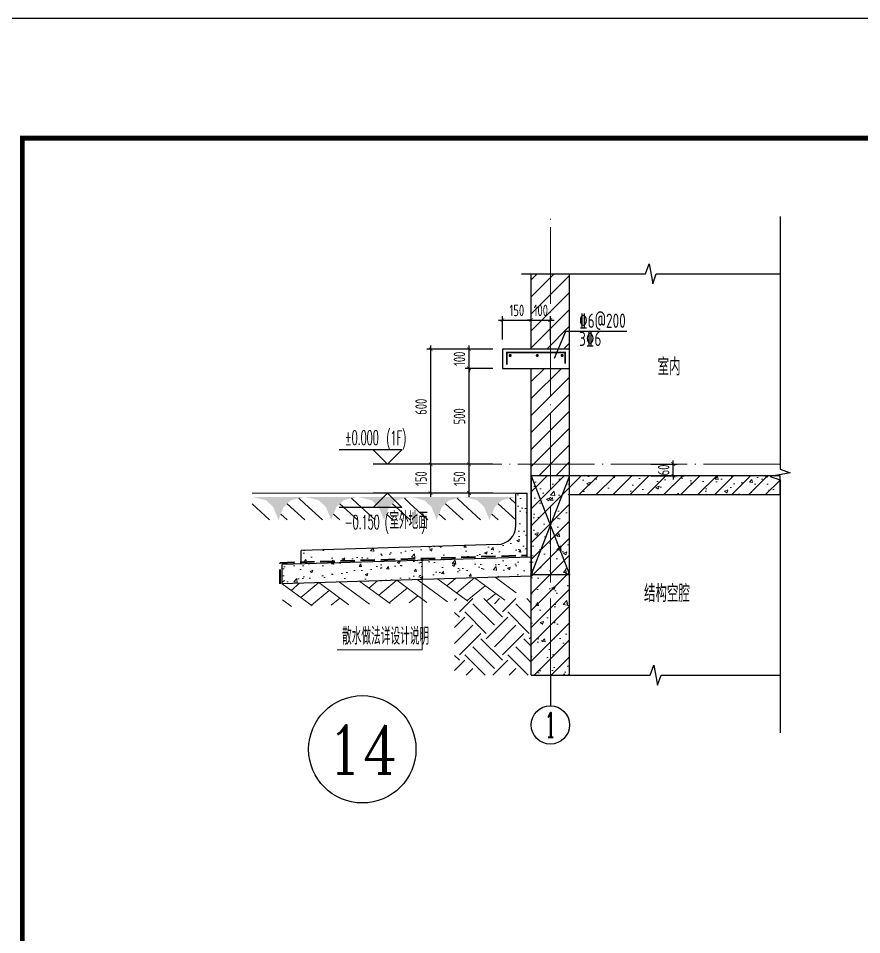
# Model space of a CAD drawing. Extents: x 826826 to 1642106, y -156213 to 399140.
# Drawn here: x 1626175 to 1630576, y 303995 to 308774 of the extents above; entities that cross this region are included whole.
import ezdxf
from ezdxf.enums import TextEntityAlignment as Align

# ---------------------------------------------------------------- set-up
doc = ezdxf.new("R2010")
doc.units = 0
doc.header["$LTSCALE"] = 1000
doc.linetypes.add('DASH', pattern=[0.35, 0.25, -0.1])
doc.linetypes.add('DOTE', pattern=[2.42, 2, -0.2, 0.02, -0.2])
doc.layers.get('0').update_dxf_attribs({"linetype": 'CONTINUOUS'})
doc.layers.get('DEFPOINTS').update_dxf_attribs({"linetype": 'CONTINUOUS'})
for name, color, linetype in [('AXIS', 3, 'CONTINUOUS'), ('AXIS_TEXT', 4, 'CONTINUOUS'), ('COLUMN', 4, 'CONTINUOUS'), ('DIM', 2, 'CONTINUOUS'), ('DIM_ELEV', 3, 'CONTINUOUS'), ('DIM_SYMB', 3, 'CONTINUOUS'), ('PUB_TEXT', 2, 'CONTINUOUS'), ('REIN', 6, 'CONTINUOUS'), ('S-大样-砼线', 7, 'CONTINUOUS'), ('S-引出线', 40, 'CONTINUOUS'), ('TEXT', 2, 'CONTINUOUS'), ('WALL', 5, 'CONTINUOUS'), ('yichutu', 7, 'CONTINUOUS')]:
    doc.layers.add(name, color=color, linetype=linetype)
for name, color, linetype, lineweight in [('DOTE', 251, 'DOTE', 9), ('PUB_HATCH', 8, 'CONTINUOUS', 9), ('图框', 9, 'CONTINUOUS', 18), ('填充', 251, 'CONTINUOUS', 5), ('平面-排水沟', 86, 'CONTINUOUS', 15), ('立面-中轮廓线', 213, 'CONTINUOUS', 35), ('粉刷', 251, 'CONTINUOUS', 9)]:
    doc.layers.add(name, color=color, linetype=linetype, lineweight=lineweight)
doc.styles.add('_TCH_AXIS', font='COMPLEX', dxfattribs={"bigfont": 'GBCBIG'})
doc.styles.add('_TCH_DIM', font='SIMPLEX.shx', dxfattribs={"width": 0.7, "bigfont": 'GBCBIG.shx'})
doc.styles.add('COMPLEX', font='COMPLEX')
doc.styles.add('DIM_FONT_T3', font='SIMPLEX', dxfattribs={"width": 0.705882, "bigfont": 'GBCBIG'})
doc.styles.add('TSSD_DIMENSION', font='Tssdeng.shx', dxfattribs={"width": 0.7, "bigfont": 'tssdchn.shx'})
doc.styles.add('TSSD_REIN', font='tssdeng.shx', dxfattribs={"width": 0.7, "height": 300, "bigfont": 'tssdchn.shx'})
doc.styles.add('w', font='tssdeng.shx', dxfattribs={"width": 0.8, "bigfont": 'tssdchn.shx'})
doc.dimstyles.new('TSSD_20_20', dxfattribs={"dimtxt": 60, "dimasz": 20, "dimexe": 20, "dimexo": 50, "dimgap": 20, "dimtad": 1, "dimdec": 0, "dimzin": 0, "dimdsep": 46, "dimtxsty": 'TSSD_DIMENSION', "dimblk": 'ARCHTICK', "dimblk1": 'ARCHTICK', "dimblk2": 'ARCHTICK', "dimcen": 0, "dimdle": 20, "dimclrt": 7, "dimadec": 0, "dimazin": 0, "dimtfac": 1, "dimtdec": 0, "dimtix": 1, "dimtmove": 2, "dimatfit": 3, "dimfxl": 0, "dimtolj": 1, "dimtzin": 0, "dimarcsym": 0})
pattern_1 = [(50, (28072.99, 249033.25), (143.452037, -12.550427), [15, -165]), (355, (28072.99, 249033.25), (-27.750267, 150.438427), [12, -132]), (100.4514, (28084.94, 249032.2), (115.701876, 137.88791), [12.74804, -140.22842]), (46.1842, (28072.99, 249073.25), (213.44821, -33.1038), [22.5, -247.5]), (96.6356, (28090.77, 249070.5), (186.93254, 194.82357), [19.12206, -210.3426]), (351.1842, (28072.99, 249073.25), (186.93239, 194.82372), [18, -198]), (21, (28092.99, 249063.25), (119.38141, -80.52378), [15, -165]), (326, (28092.99, 249063.25), (48.663066, 145.03001), [12, -132]), (71.4514, (28102.93, 249056.54), (168.044526, 64.5061), [12.74804, -140.22842]), (37.5, (28072.986, 249033.25), (2.431971, 66.578771), [0, -130.4, 0, -134, 0, -132.5]), (7.5, (28072.986, 249033.25), (52.613907, 78.882342), [0, -76.4, 0, -127.4, 0, -50.5]), (327.5, (28028.386, 249033.25), (106.764487, -4.510974), [0, -50, 0, -156, 0, -207]), (317.5, (28008.39, 249033.25), (116.637234, 20.020996), [0, -65, 0, -103.6, 0, -147])]
pattern_2 = [(45, (689015.794, 456209.414), (-44.194174, 44.194174), []), (50, (689015.8, 456209.41), (179.315046, -15.688034), [18.75, -206.25]), (355, (689015.8, 456209.41), (-34.687833, 188.048033), [15, -165]), (100.4514, (689030.74, 456208.1), (144.627345, 172.359886), [15.935047, -175.285528]), (46.1842, (689015.8, 456259.41), (266.81026, -41.379754), [28.125, -309.375]), (96.6356, (689038.03, 456255.97), (233.665676, 243.52947), [23.90257, -262.92825]), (351.1842, (689015.8, 456259.41), (233.66549, 243.52965), [22.5, -247.5]), (21, (689040.8, 456246.91), (149.226763, -100.654723), [18.75, -206.25]), (326, (689040.8, 456246.91), (60.828833, 181.28751), [15, -165]), (71.4514, (689053.23, 456238.53), (210.055657, 80.632624), [15.935047, -175.285528]), (37.5, (689015.794, 456209.414), (3.039964, 83.2234635), [0, -163, 0, -167.5, 0, -165.625]), (7.5, (689015.79, 456209.41), (65.767384, 98.602928), [0, -95.5, 0, -159.25, 0, -63.125]), (327.5, (688960.044, 456209.414), (133.455609, -5.638718), [0, -62.5, 0, -195, 0, -258.75]), (317.5, (688935.04, 456209.41), (145.796542, 25.026246), [0, -81.25, 0, -129.5, 0, -183.75])]
pattern_3 = [(45, (689015.794, 456254.29), (-44.1941915, 44.1941915), [])]

# ---------------------------------------------------------------- blocks, each defined once
blk = doc.blocks.new('GFDDDDRG')
at = {"layer": '图框'}
blk.add_lwpolyline([(923309.8, -107437), (923309.8, -159999.5), (893609.8, -159999.5), (893609.8, -107437)], close=True, dxfattribs=at)
blk.add_lwpolyline([(923309.8, -107437), (923309.8, -159999.5), (893609.8, -159999.5), (893609.8, -107437)], close=True, dxfattribs=at)
at = {"layer": '图框', "const_width": 50}
blk.add_lwpolyline([(894109.8, -159499.5), (922809.8, -159499.5), (922809.8, -108687), (894109.8, -108687)], close=True, dxfattribs=at)
blk = doc.blocks.new('yct-1051-594-26275-14850-25-1002.0')
at = {"layer": 'yichutu', "color": 7}
blk.add_lwpolyline([(0, 0), (0, 14850), (26275, 14850), (26275, 0)], close=True, dxfattribs=at)
blk = doc.blocks.new('$LinePat$素土夯实')
at = {"color": 0}
for p, q in [((0, -210), (210, 0)), ((120, -300), (420, 0)), ((420, 0), (607.5, -187.5)), ((495, -300), (795, 0)), ((615, 0), (705, -90)), ((315, -105), (502.5, -292.5)), ((210, -210), (300, -300)), ((705, -300), (795, -210))]:
    blk.add_line(p, q, dxfattribs=at)
blk = doc.blocks.new('$LinePat$自然土壤')
at = {"color": 0}
for p, q in [((0, -90), (71, -19)), ((0, -300), (211, -89)), ((420, -300), (630, -90)), ((210, -300), (286, -224))]:
    blk.add_line(p, q, dxfattribs=at)
for points in [[(0, 0), (630, 0), (168, -45), (462, -45)], [(168, -45), (462, -45), (252, -132), (378, -132)], [(252, -132), (378, -132), (315, -300)]]:
    blk.add_solid(points, dxfattribs=at)
blk = doc.blocks.new('sanshui')
at = {"layer": '粉刷'}
h = blk.add_hatch(dxfattribs=at)
h.set_pattern_fill('混凝土', color=256, scale=20)
h.set_pattern_definition(pattern_1)
edge = h.paths.add_edge_path()
edge.add_line((346317.8, 427329.6), (346257.8, 427329.6))
edge.add_line((346257.8, 427329.6), (346257.8, 427160.3))
edge.add_arc((346157.8, 427160.3), 100, 271.7184, 360, ccw=False)
edge.add_line((346160.8, 427060.3), (345137.8, 427029.6))
edge.add_line((345137.8, 427029.6), (345137.8, 426969.6))
edge.add_line((345137.8, 426969.6), (346317.8, 427005))
edge.add_line((346317.8, 427005), (346317.8, 427329.6))
h = blk.add_hatch(dxfattribs=at)
h.set_pattern_fill('混凝土', color=256, scale=20)
h.set_pattern_definition(pattern_1)
h.paths.add_polyline_path([(346337.8, 426895.6), (346337.8, 426995.6), (345037.8, 426956.6), (345037.8, 426856.6)])
at = {"layer": 'COLUMN'}
for p, q in [((346257.8, 427329.6), (346317.8, 427329.6)), ((346257.8, 427160.3), (346257.8, 427329.6)), ((346317.8, 426995), (346317.8, 427329.6)), ((346160.8, 427060.3), (345137.8, 427029.6)), ((345137.8, 426959.6), (345137.8, 427029.6)), ((346338.1, 426995.6), (345037.8, 426956.6)), ((345037.8, 426856.6), (345037.8, 426956.6)), ((346338.1, 426895.6), (345037.8, 426856.6))]:
    blk.add_line(p, q, dxfattribs=at)
blk.add_arc((346157.8, 427160.3), 100, 271.7184, 0, dxfattribs=at)
at = {"layer": '立面-中轮廓线', "linetype": 'DASH', "ltscale": 0.3}
blk.add_lwpolyline([(345027.8, 426856.6), (345027.8, 426966.3), (346317.8, 427005)], dxfattribs=at)
at = {"layer": '粉刷'}
blk.add_line((344881.5, 427329.6), (346257.8, 427329.6), dxfattribs=at)
at = {"layer": '粉刷', "yscale": 0.4, "zscale": 0.4}
for name, p, xscale, rotation in [('$LinePat$自然土壤', (345156.8, 427309.6), -0.4369306507241237, 359.9999999999903), ('$LinePat$自然土壤', (345432, 427309.6), -0.4369306507241237, 359.9999999999903), ('$LinePat$自然土壤', (345707.3, 427309.6), -0.4369306507241237, 359.9999999999903), ('$LinePat$自然土壤', (345982.6, 427309.6), -0.4369306507241237, 359.9999999999903), ('$LinePat$自然土壤', (346257.8, 427309.6), -0.4369306507241237, 359.9999999999903), ('$LinePat$素土夯实', (345444.5, 426868.8), -0.5117605352322558, 1.718358001643932), ('$LinePat$素土夯实', (345851.2, 426881), -0.5117605352322558, 1.718358001643932), ('$LinePat$素土夯实', (346257.8, 426893.2), -0.5117605352322558, 1.718358001643932)]:
    blk.add_blockref(name, p, dxfattribs=dict(at, xscale=xscale, rotation=rotation))
blk = doc.blocks.new('_ArchTick')
at = {"color": 0, "linetype": 'ByBlock', "const_width": 0.15}
blk.add_lwpolyline([(-0.5, -0.5), (0.5, 0.5)], dxfattribs=at)
blk = doc.blocks.new('*D1231')
at = {"layer": 'DEFPOINTS', "color": 0}
for p in [(1629426.1, 306448.8), (1629592.1, 306448.8), (1629426.1, 306388.8)]:
    blk.add_point(p, dxfattribs=at)
at = {"layer": 'DIM', "color": 0, "lineweight": -2}
for p, q in [((1629476.1, 306448.8), (1629612.1, 306448.8)), ((1629592.1, 306448.8), (1629592.1, 306468.8)), ((1629592.1, 306388.8), (1629592.1, 306448.8)), ((1629476.1, 306388.8), (1629612.1, 306388.8)), ((1629592.1, 306388.8), (1629592.1, 306368.8))]:
    blk.add_line(p, q, dxfattribs=at)
at = {"layer": 'DIM', "color": 0, "lineweight": -2, "xscale": 20, "yscale": 20, "zscale": 20}
for p, rotation in [((1629592.1, 306448.8), 270), ((1629592.1, 306388.8), 90)]:
    blk.add_blockref('_ArchTick', p, dxfattribs=dict(at, rotation=rotation))
at = {"layer": 'DIM', "color": 7, "insert": (1629542.1, 306418.8), "char_height": 60, "attachment_point": 5, "rotation": 90, "style": 'TSSD_DIMENSION'}
blk.add_mtext('\\A1;60', dxfattribs=at)
blk = doc.blocks.new('*D1232')
at = {"layer": 'DEFPOINTS', "color": 0}
for p in [(1628851.3, 307201.1), (1628701.3, 307048.8), (1628851.3, 307048.8)]:
    blk.add_point(p, dxfattribs=at)
at = {"layer": 'DIM', "color": 0, "lineweight": -2}
for p, q in [((1628681.3, 307201.1), (1628871.3, 307201.1)), ((1628701.3, 307098.8), (1628701.3, 307221.1)), ((1628851.3, 307098.8), (1628851.3, 307221.1))]:
    blk.add_line(p, q, dxfattribs=at)
at = {"layer": 'DIM', "color": 0, "lineweight": -2, "xscale": 20, "yscale": 20, "zscale": 20, "rotation": 180}
blk.add_blockref('_ArchTick', (1628701.3, 307201.1), dxfattribs=at)
at = {"layer": 'DIM', "color": 0, "lineweight": -2, "xscale": 20, "yscale": 20, "zscale": 20}
blk.add_blockref('_ArchTick', (1628851.3, 307201.1), dxfattribs=at)
at = {"layer": 'DIM', "color": 7, "insert": (1628776.3, 307251.1), "char_height": 60, "attachment_point": 5, "style": 'TSSD_DIMENSION'}
blk.add_mtext('\\A1;150', dxfattribs=at)
blk = doc.blocks.new('*D1233')
at = {"layer": 'DEFPOINTS', "color": 0}
for p in [(1628951.3, 307201.1), (1628851.3, 307048.8), (1628951.3, 307048.8)]:
    blk.add_point(p, dxfattribs=at)
at = {"layer": 'DIM', "color": 0, "lineweight": -2}
for p, q in [((1628851.3, 307201.1), (1628831.3, 307201.1)), ((1628851.3, 307098.8), (1628851.3, 307221.1)), ((1628851.3, 307201.1), (1628951.3, 307201.1)), ((1628951.3, 307098.8), (1628951.3, 307221.1)), ((1628951.3, 307201.1), (1628971.3, 307201.1))]:
    blk.add_line(p, q, dxfattribs=at)
at = {"layer": 'DIM', "color": 0, "lineweight": -2, "xscale": 20, "yscale": 20, "zscale": 20}
blk.add_blockref('_ArchTick', (1628851.3, 307201.1), dxfattribs=at)
at = {"layer": 'DIM', "color": 0, "lineweight": -2, "xscale": 20, "yscale": 20, "zscale": 20, "rotation": 180}
blk.add_blockref('_ArchTick', (1628951.3, 307201.1), dxfattribs=at)
at = {"layer": 'DIM', "color": 7, "insert": (1628901.3, 307251.1), "char_height": 60, "attachment_point": 5, "style": 'TSSD_DIMENSION'}
blk.add_mtext('\\A1;100', dxfattribs=at)
blk = doc.blocks.new('*D1234')
at = {"layer": 'DEFPOINTS', "color": 0}
for p in [(1628526.7, 307048.8), (1628701.3, 307048.8), (1628701.3, 306948.8)]:
    blk.add_point(p, dxfattribs=at)
at = {"layer": 'DIM', "color": 0, "lineweight": -2}
for p, q in [((1628651.3, 307048.8), (1628506.7, 307048.8)), ((1628526.7, 307048.8), (1628526.7, 307068.8)), ((1628526.7, 306948.8), (1628526.7, 307048.8)), ((1628651.3, 306948.8), (1628506.7, 306948.8)), ((1628526.7, 306948.8), (1628526.7, 306928.8))]:
    blk.add_line(p, q, dxfattribs=at)
at = {"layer": 'DIM', "color": 0, "lineweight": -2, "xscale": 20, "yscale": 20, "zscale": 20}
for p, rotation in [((1628526.7, 307048.8), 270), ((1628526.7, 306948.8), 90)]:
    blk.add_blockref('_ArchTick', p, dxfattribs=dict(at, rotation=rotation))
at = {"layer": 'DIM', "color": 7, "insert": (1628476.7, 306998.8), "char_height": 60, "attachment_point": 5, "rotation": 90, "style": 'TSSD_DIMENSION'}
blk.add_mtext('\\A1;100', dxfattribs=at)
blk = doc.blocks.new('*D1235')
at = {"layer": 'DEFPOINTS', "color": 0}
for p in [(1628526.7, 306948.8), (1628701.3, 306948.8), (1628701.3, 306448.8)]:
    blk.add_point(p, dxfattribs=at)
at = {"layer": 'DIM', "color": 0, "lineweight": -2}
for p, q in [((1628526.7, 306428.8), (1628526.7, 306968.8)), ((1628651.3, 306948.8), (1628506.7, 306948.8)), ((1628651.3, 306448.8), (1628506.7, 306448.8))]:
    blk.add_line(p, q, dxfattribs=at)
at = {"layer": 'DIM', "color": 0, "lineweight": -2, "xscale": 20, "yscale": 20, "zscale": 20}
for p, rotation in [((1628526.7, 306948.8), 90), ((1628526.7, 306448.8), 270)]:
    blk.add_blockref('_ArchTick', p, dxfattribs=dict(at, rotation=rotation))
at = {"layer": 'DIM', "color": 7, "insert": (1628476.7, 306698.8), "char_height": 60, "attachment_point": 5, "rotation": 90, "style": 'TSSD_DIMENSION'}
blk.add_mtext('\\A1;500', dxfattribs=at)
blk = doc.blocks.new('*D1236')
at = {"layer": 'DEFPOINTS', "color": 0}
for p in [(1628526.7, 306448.8), (1628701.3, 306448.8), (1628701.3, 306298.8)]:
    blk.add_point(p, dxfattribs=at)
at = {"layer": 'DIM', "color": 0, "lineweight": -2}
for p, q in [((1628651.3, 306448.8), (1628506.7, 306448.8)), ((1628526.7, 306278.8), (1628526.7, 306468.8)), ((1628651.3, 306298.8), (1628506.7, 306298.8))]:
    blk.add_line(p, q, dxfattribs=at)
at = {"layer": 'DIM', "color": 0, "lineweight": -2, "xscale": 20, "yscale": 20, "zscale": 20}
for p, rotation in [((1628526.7, 306448.8), 90), ((1628526.7, 306298.8), 270)]:
    blk.add_blockref('_ArchTick', p, dxfattribs=dict(at, rotation=rotation))
at = {"layer": 'DIM', "color": 7, "insert": (1628476.7, 306373.8), "char_height": 60, "attachment_point": 5, "rotation": 90, "style": 'TSSD_DIMENSION'}
blk.add_mtext('\\A1;150', dxfattribs=at)
blk = doc.blocks.new('*D1237')
at = {"layer": 'DEFPOINTS', "color": 0}
for p in [(1628326.7, 306448.8), (1628626.7, 306448.8), (1628626.7, 306298.3)]:
    blk.add_point(p, dxfattribs=at)
at = {"layer": 'DIM', "color": 0, "lineweight": -2}
for p, q in [((1628576.7, 306448.8), (1628306.7, 306448.8)), ((1628326.7, 306278.3), (1628326.7, 306468.8)), ((1628576.7, 306298.3), (1628306.7, 306298.3))]:
    blk.add_line(p, q, dxfattribs=at)
at = {"layer": 'DIM', "color": 0, "lineweight": -2, "xscale": 20, "yscale": 20, "zscale": 20}
for p, rotation in [((1628326.7, 306448.8), 90), ((1628326.7, 306298.3), 270)]:
    blk.add_blockref('_ArchTick', p, dxfattribs=dict(at, rotation=rotation))
at = {"layer": 'DIM', "color": 7, "insert": (1628276.7, 306373.6), "char_height": 60, "attachment_point": 5, "rotation": 90, "style": 'TSSD_DIMENSION'}
blk.add_mtext('\\A1;150', dxfattribs=at)
blk = doc.blocks.new('*D1238')
at = {"layer": 'DEFPOINTS', "color": 0}
for p in [(1628326.7, 307048.8), (1628626.7, 307048.8), (1628626.7, 306448.8)]:
    blk.add_point(p, dxfattribs=at)
at = {"layer": 'DIM', "color": 0, "lineweight": -2}
for p, q in [((1628576.7, 307048.8), (1628306.7, 307048.8)), ((1628326.7, 306428.8), (1628326.7, 307068.8)), ((1628576.7, 306448.8), (1628306.7, 306448.8))]:
    blk.add_line(p, q, dxfattribs=at)
at = {"layer": 'DIM', "color": 0, "lineweight": -2, "xscale": 20, "yscale": 20, "zscale": 20}
for p, rotation in [((1628326.7, 307048.8), 90), ((1628326.7, 306448.8), 270)]:
    blk.add_blockref('_ArchTick', p, dxfattribs=dict(at, rotation=rotation))
at = {"layer": 'DIM', "color": 7, "insert": (1628276.7, 306748.8), "char_height": 60, "attachment_point": 5, "rotation": 90, "style": 'TSSD_DIMENSION'}
blk.add_mtext('\\A1;600', dxfattribs=at)
blk = doc.blocks.new('_AXISO')
blk.add_circle((0, 0), 0.5)
at = {"layer": 'AXIS_TEXT', "style": 'COMPLEX', "width": 1.041667}
blk.add_attdef('A', text='', height=0.56, dxfattribs=at).set_placement((-0.25, -0.28), (0.25, -0.28), align=Align.FIT)
blk = doc.blocks.new('20210809.04121594')
at = {"layer": 'REIN', "const_width": 9}
blk.add_lwpolyline([(87154.5, 67699.5), (87154.5, 67763.3), (87458.5, 67763.3), (87458.5, 67705.3)], dxfattribs=at)
at = {"layer": 'REIN', "const_width": 8}
for points in [[(87168, 67748.2, 1), (87176, 67748.2, 1)], [(87309.6, 67748.2, 1), (87317.6, 67748.2, 1)], [(87439.5, 67748.2, 1), (87447.5, 67748.2, 1)]]:
    blk.add_lwpolyline(points, format="xyb", close=True, dxfattribs=at)
at = {"layer": 'S-大样-砼线'}
for p, q in [((87281.9, 67120.9), (87481.9, 66605.9)), ((87481.9, 67120.9), (87281.9, 66605.9))]:
    blk.add_line(p, q, dxfattribs=at)
blk.add_lwpolyline([(87481.9, 67120.9), (87281.9, 67120.9), (87281.9, 66605.9), (87481.9, 66605.9)], close=True, dxfattribs=at)
at = {"layer": 'S-引出线'}
blk.add_lwpolyline([(87404, 67733.9), (87462.1, 67875.5), (87780.5, 67875.5)], dxfattribs=at)
at = {"layer": 'TEXT', "style": 'w', "width": 0.7}
for s, p in [('%%1326@200', (87531.6, 67892.2)), ('3%%1326', (87531.6, 67797.9))]:
    blk.add_text(s, height=75, rotation=0, dxfattribs=at).set_placement(p)

msp = doc.modelspace()

# ---------------------------------------------------------------- hatches: boundary and pattern name
at = {"layer": 'PUB_HATCH'}
h = msp.add_hatch(dxfattribs=at)
h.set_pattern_fill('普通砖', color=256, scale=25, style=0)
h.set_pattern_definition(pattern_3)
h.paths.add_polyline_path([(1629051.3, 307048.79), (1629051.3, 307441.58), (1628851.3, 307441.58), (1628851.3, 307048.79)])
h = msp.add_hatch(dxfattribs=at)
h.set_pattern_fill('普通砖', color=256, scale=25, style=0)
h.set_pattern_definition(pattern_3)
h.paths.add_polyline_path([(1628851.3, 306388.79), (1629051.3, 306388.79), (1629051.3, 306948.79), (1628851.3, 306948.79)])
h = msp.add_hatch(dxfattribs=at)
h.set_pattern_fill('钢筋混凝土', color=256, scale=25, style=0)
h.set_pattern_definition(pattern_2)
h.paths.add_polyline_path([(1629051.27, 305348.79), (1629051.3, 306288.79), (1628851.3, 306388.79), (1628851.27, 305348.79)])
h = msp.add_hatch(dxfattribs=at)
h.set_pattern_fill('钢筋混凝土', color=256, scale=25, style=0)
h.set_pattern_definition(pattern_2)
h.paths.add_polyline_path([(1630149.82, 306388.79), (1628851.3, 306388.79), (1629051.3, 306288.79), (1630149.82, 306288.79)])
at = {"layer": '填充'}
h = msp.add_hatch(dxfattribs=at)
h.set_pattern_fill('EARTH', color=250, scale=50, angle=45, style=0)
h.set_pattern_definition([(45, (513353.02, -149844.58), (0, 224.506403), [158.75, -158.75]), (45, (513310.93, -149802.49), (0, 224.506403), [158.75, -158.75]), (45, (513268.83, -149760.39), (0, 224.506403), [158.75, -158.75]), (135, (513268.83, -149732.33), (-224.506403, 0), [158.75, -158.75]), (135, (513310.93, -149690.23), (-224.506403, 0), [158.75, -158.75]), (135, (513353.02, -149648.14), (-224.506403, 0), [158.75, -158.75])])
h.paths.add_polyline_path([(1628851.3, 305748.79), (1628451.3, 305748.79), (1628451.3, 305348.79), (1628851.3, 305348.79)])

# ---------------------------------------------------------------- linework, layer by layer
at = {"layer": 'AXIS'}
msp.add_line((1628951.18, 305348.79), (1628951.18, 305189.4), dxfattribs=at)
at = {"layer": 'AXIS', "color": 6}
msp.add_circle((1627969.94, 304962.21), 280, dxfattribs=at)
at = {"layer": 'DIM_ELEV'}
for p, q in [((1628176.69, 306523.79), (1627848.69, 306523.79)), ((1628101.69, 306448.79), (1628026.69, 306523.79)), ((1628101.69, 306448.79), (1628176.69, 306523.79)), ((1628526.69, 306448.79), (1628026.69, 306448.79)), ((1628101.69, 306298.32), (1628026.69, 306223.32)), ((1628526.69, 306298.32), (1628026.69, 306298.32)), ((1628101.69, 306298.32), (1628176.69, 306223.32)), ((1628176.69, 306223.32), (1627848.69, 306223.32))]:
    msp.add_line(p, q, dxfattribs=at)
at = {"layer": 'DIM_SYMB'}
for points in [[(1630149.82, 307741.58), (1630149.82, 306423.31), (1630202.32, 306404.2), (1630097.32, 306385.69), (1630149.82, 306367.06), (1630149.82, 305048.79)], [(1628801.3, 307441.58), (1629447.44, 307441.58), (1629466.54, 307494.08), (1629485.06, 307389.08), (1629503.69, 307441.58), (1630149.82, 307441.58)], [(1628851.3, 305348.79), (1629472.44, 305348.79), (1629491.54, 305401.29), (1629510.06, 305296.29), (1629528.69, 305348.79), (1630149.82, 305348.79)]]:
    msp.add_lwpolyline(points, dxfattribs=at)
at = {"layer": 'DOTE', "color": 1, "linetype": 'DOTE', "ltscale": 0.2}
for p, q in [((1628951.18, 305348.79), (1628951.3, 307741.58)), ((1630149.82, 306448.8), (1628626.69, 306448.8))]:
    msp.add_line(p, q, dxfattribs=at)
at = {"layer": 'WALL'}
for p, q in [((1628851.3, 307048.79), (1628851.3, 307441.58)), ((1628851.3, 307441.58), (1629051.3, 307441.58)), ((1629051.3, 307048.79), (1629051.3, 307441.58)), ((1629051.3, 307048.79), (1628701.3, 307048.79)), ((1628701.3, 307048.79), (1628701.3, 306948.79)), ((1629051.3, 306948.79), (1629051.3, 307048.79)), ((1628701.3, 306948.79), (1629051.3, 306948.79)), ((1628851.3, 306388.79), (1628851.3, 306948.79)), ((1629051.3, 306388.79), (1629051.3, 306948.79)), ((1628851.27, 305348.79), (1628851.3, 306388.79)), ((1630149.82, 306388.79), (1628851.3, 306388.79)), ((1630149.82, 306288.79), (1630149.82, 306388.79)), ((1629051.27, 305348.79), (1629051.3, 306288.79)), ((1630149.82, 306288.79), (1629051.3, 306288.79)), ((1628851.27, 305348.79), (1629051.27, 305348.79))]:
    msp.add_line(p, q, dxfattribs=at)
at = {"layer": '平面-排水沟'}
for p, q in [((1628282.28, 305949.2), (1628282.28, 305481.36)), ((1628282.28, 305481.36), (1627838.15, 305481.36))]:
    msp.add_line(p, q, dxfattribs=at)
at = {"layer": '平面-排水沟', "const_width": 6.67}
msp.add_lwpolyline([(1628282.28, 305952.53, 1), (1628282.28, 305945.86, 1)], format="xyb", close=True, dxfattribs=at)

# ---------------------------------------------------------------- block references
at = {"xscale": 0.5, "yscale": 0.5, "zscale": 0.5}
msp.add_blockref('GFDDDDRG', (1179141.4, 362492.89), dxfattribs=at)
msp.add_blockref('sanshui', (1282513.17, -121030.84))
at = {"layer": 'AXIS'}
ref = msp.add_blockref('_AXISO', (1628951.18, 305089.4), dxfattribs=dict(at, xscale=200, yscale=200, zscale=200))
ref.add_attrib('A', '1', dxfattribs={"layer": 'AXIS_TEXT', "height": 128.68, "style": '_TCH_AXIS'}).set_placement((1628923.61, 305025.06), (1628978.76, 305025.06), align=Align.FIT)
at = {"layer": 'REIN'}
msp.add_blockref('20210809.04121594', (1541569.41, 239267.86), dxfattribs=at)
at = {"layer": 'yichutu', "rotation": 270}
msp.add_blockref('yct-1051-594-26275-14850-25-1002.0', (1625946.29, 308774.41), dxfattribs=at)

# ---------------------------------------------------------------- texts
at = {"layer": 'AXIS_TEXT', "color": 6, "style": '_TCH_AXIS'}
msp.add_text('14', height=251.26, dxfattribs=at).set_placement((1627784.48, 304836.58), (1628155.39, 304836.58), align=Align.FIT)
at = {"layer": 'PUB_TEXT'}
for s, height, style, width, p in [('室内', 90, 'TSSD_REIN', 0.7, (1629510.52, 306912.17)), ('%%P0.000', 74.375, '_TCH_DIM', 0.494118, (1627879.69, 306550.04)), ('(1F)', 74.375, '_TCH_DIM', 0.494118, (1628095.06, 306548.82)), ('(', 74.38, '_TCH_DIM', 0.494118, (1628087.01, 306110.8)), ('室外地面', 89.362, '_TCH_DIM', 0.7, (1628111.51, 306110.8)), (')', 74.38, '_TCH_DIM', 0.494118, (1628278.32, 306110.8)), ('-0.150', 74.375, '_TCH_DIM', 0.494118, (1627878.29, 306109.57)), ('结构空腔', 90, 'TSSD_REIN', 0.7, (1629439.73, 305730.21)), ('散水做法详设计说明', 89.362, 'DIM_FONT_T3', 0.705882, (1627864.4, 305507.61))]:
    msp.add_text(s, height=height, dxfattribs=dict(at, style=style, width=width)).set_placement(p)

# ---------------------------------------------------------------- dimensions: what is measured, and where the dimension line sits
at = {"layer": 'DIM'}
for p1, p2, distance, picture, middle in [((1628701.3, 307048.82), (1628851.3, 307048.82), 152.32, '*D1232', (1628776.3, 307251.14)), ((1628851.3, 307048.82), (1628951.3, 307048.82), 152.32, '*D1233', (1628901.3, 307251.14)), ((1628626.69, 306448.79), (1628626.69, 307048.79), 300, '*D1238', (1628276.69, 306748.79)), ((1628701.3, 306948.79), (1628701.3, 307048.79), 174.61, '*D1234', (1628476.69, 306998.79)), ((1628701.3, 306448.79), (1628701.3, 306948.79), 174.61, '*D1235', (1628476.69, 306698.79)), ((1628626.69, 306298.32), (1628626.69, 306448.79), 300, '*D1237', (1628276.69, 306373.56)), ((1628701.3, 306298.79), (1628701.3, 306448.79), 174.61, '*D1236', (1628476.69, 306373.79)), ((1629426.1, 306388.79), (1629426.1, 306448.79), -165.96, '*D1231', (1629542.06, 306418.79))]:
    dim = msp.add_aligned_dim(p1=p1, p2=p2, distance=distance, dimstyle='TSSD_20_20', dxfattribs=at)
    dim.commit()
    dim.dimension.update_dxf_attribs({"geometry": picture, "text_midpoint": middle})

doc.saveas('drawing.dxf')
